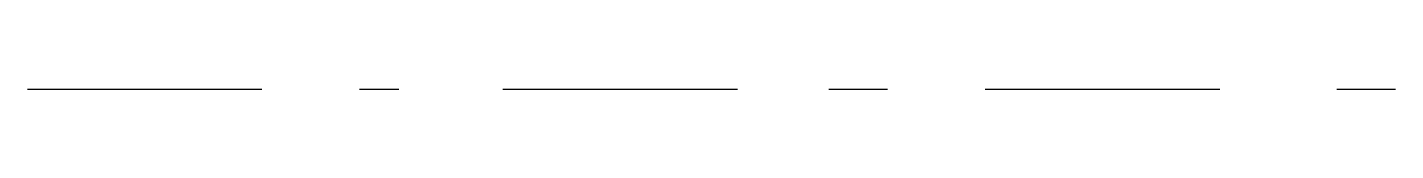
# Model space of a CAD drawing. Header units: millimetres. Extents: x 0 to 70, y 0 to 0.
import ezdxf

# ---------------------------------------------------------------- set-up
doc = ezdxf.new("R2010")
doc.units = ezdxf.units.MM
doc.layers.get('0').update_dxf_attribs({"lineweight": 25, "true_color": 0xffffff})

msp = doc.modelspace()

# ---------------------------------------------------------------- linework, layer by layer
for p, q in [((0, 0), (12, 0)), ((17, 0), (19, 0)), ((24.325, 0), (36.325, 0)), ((41, 0), (44, 0)), ((49, 0), (61, 0)), ((67, 0), (70, 0))]:
    msp.add_line(p, q)

doc.saveas('drawing.dxf')
